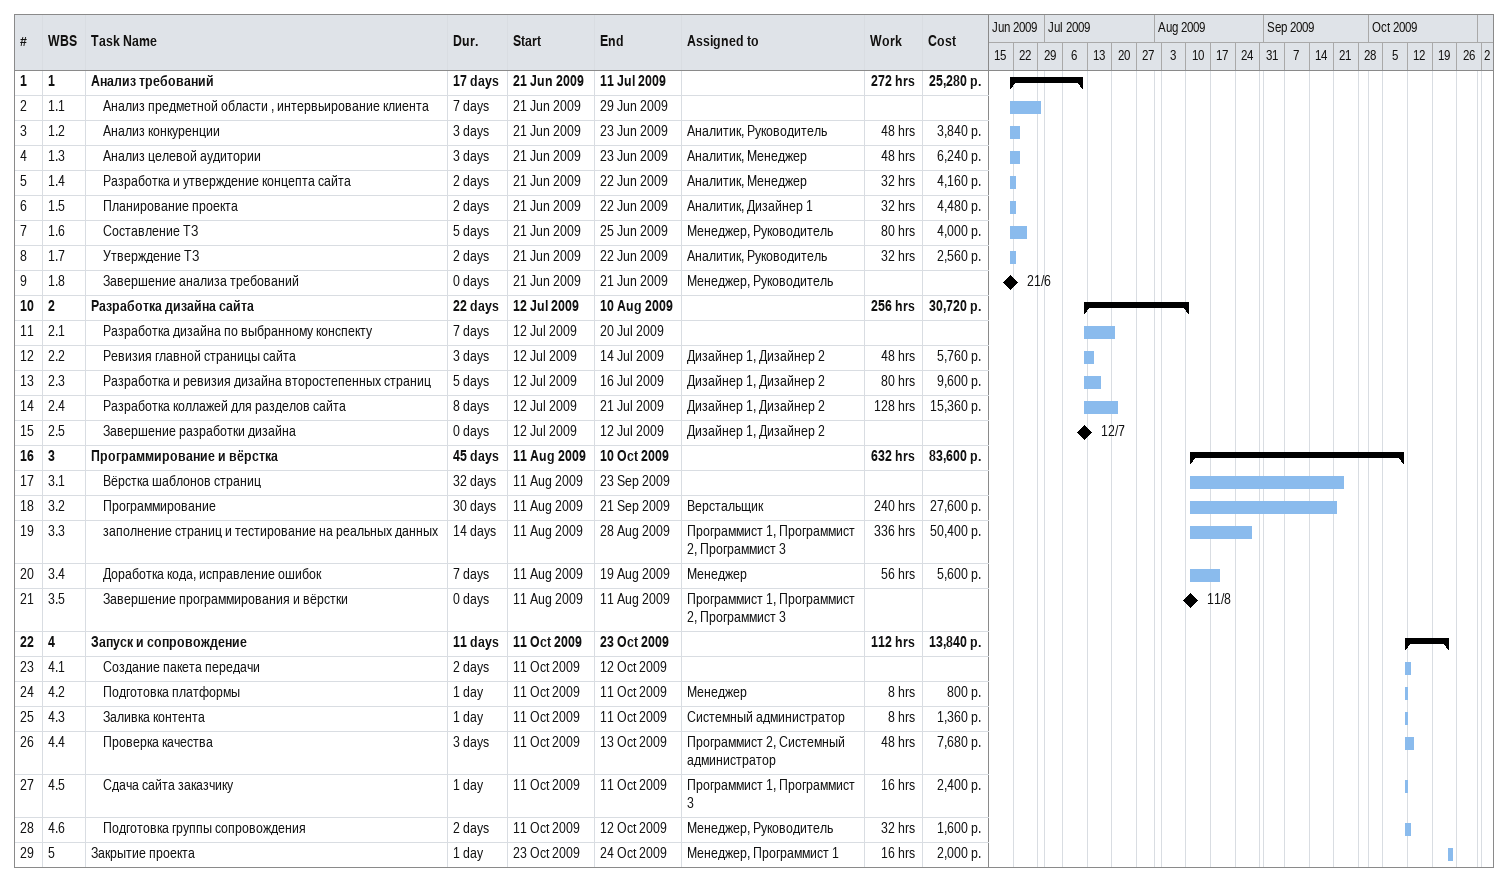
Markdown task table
| ID | WBS | Task | Duration | Start | Finish | Resources | Work (h) | Cost (р.) |
|---|---|---|---|---|---|---|---|---|
| 1 | 1 | **Анализ требований** | 17d | 2009-06-21 | 2009-07-11 |  | 272 | 25280 |
| 2 | 1.1 | Анализ предметной области , интервьирование клиента | 7d | 2009-06-21 | 2009-06-29 |  |  |  |
| 3 | 1.2 | Анализ конкуренции | 3d | 2009-06-21 | 2009-06-23 | Аналитик, Руководитель | 48 | 3840 |
| 4 | 1.3 | Анализ целевой аудитории | 3d | 2009-06-21 | 2009-06-23 | Аналитик, Менеджер | 48 | 6240 |
| 5 | 1.4 | Разработка и утверждение концепта сайта | 2d | 2009-06-21 | 2009-06-22 | Аналитик, Менеджер | 32 | 4160 |
| 6 | 1.5 | Планирование проекта | 2d | 2009-06-21 | 2009-06-22 | Аналитик, Дизайнер 1 | 32 | 4480 |
| 7 | 1.6 | Составление ТЗ | 5d | 2009-06-21 | 2009-06-25 | Менеджер, Руководитель | 80 | 4000 |
| 8 | 1.7 | Утверждение ТЗ | 2d | 2009-06-21 | 2009-06-22 | Аналитик, Руководитель | 32 | 2560 |
| 9 | 1.8 | Завершение анализа требований | 0d | 2009-06-21 | 2009-06-21 | Менеджер, Руководитель |  |  |
| 10 | 2 | **Разработка дизайна сайта** | 22d | 2009-07-12 | 2009-08-10 |  | 256 | 30720 |
| 11 | 2.1 | Разработка дизайна по выбранному конспекту | 7d | 2009-07-12 | 2009-07-20 |  |  |  |
| 12 | 2.2 | Ревизия главной страницы сайта | 3d | 2009-07-12 | 2009-07-14 | Дизайнер 1, Дизайнер 2 | 48 | 5760 |
| 13 | 2.3 | Разработка и ревизия дизайна второстепенных страниц | 5d | 2009-07-12 | 2009-07-16 | Дизайнер 1, Дизайнер 2 | 80 | 9600 |
| 14 | 2.4 | Разработка коллажей для разделов сайта | 8d | 2009-07-12 | 2009-07-21 | Дизайнер 1, Дизайнер 2 | 128 | 15360 |
| 15 | 2.5 | Завершение разработки дизайна | 0d | 2009-07-12 | 2009-07-12 | Дизайнер 1, Дизайнер 2 |  |  |
| 16 | 3 | **Программирование и вёрстка** | 45d | 2009-08-11 | 2009-10-10 |  | 632 | 83600 |
| 17 | 3.1 | Вёрстка шаблонов страниц | 32d | 2009-08-11 | 2009-09-23 |  |  |  |
| 18 | 3.2 | Программирование | 30d | 2009-08-11 | 2009-09-21 | Верстальщик | 240 | 27600 |
| 19 | 3.3 | заполнение страниц и тестирование на реальных данных | 14d | 2009-08-11 | 2009-08-28 | Программист 1, Программист 2, Программист 3 | 336 | 50400 |
| 20 | 3.4 | Доработка кода, исправление ошибок | 7d | 2009-08-11 | 2009-08-19 | Менеджер | 56 | 5600 |
| 21 | 3.5 | Завершение программирования и вёрстки | 0d | 2009-08-11 | 2009-08-11 | Программист 1, Программист 2, Программист 3 |  |  |
| 22 | 4 | **Запуск и сопровождение** | 11d | 2009-10-11 | 2009-10-23 |  | 112 | 13840 |
| 23 | 4.1 | Создание пакета передачи | 2d | 2009-10-11 | 2009-10-12 |  |  |  |
| 24 | 4.2 | Подготовка платформы | 1d | 2009-10-11 | 2009-10-11 | Менеджер | 8 | 800 |
| 25 | 4.3 | Заливка контента | 1d | 2009-10-11 | 2009-10-11 | Системный администратор | 8 | 1360 |
| 26 | 4.4 | Проверка качества | 3d | 2009-10-11 | 2009-10-13 | Программист 2, Системный администратор | 48 | 7680 |
| 27 | 4.5 | Сдача сайта заказчику | 1d | 2009-10-11 | 2009-10-11 | Программист 1, Программист 3 | 16 | 2400 |
| 28 | 4.6 | Подготовка группы сопровождения | 2d | 2009-10-11 | 2009-10-12 | Менеджер, Руководитель | 32 | 1600 |
| 29 | 5 | Закрытие проекта | 1d | 2009-10-23 | 2009-10-24 | Менеджер, Программист 1 | 16 | 2000 |
